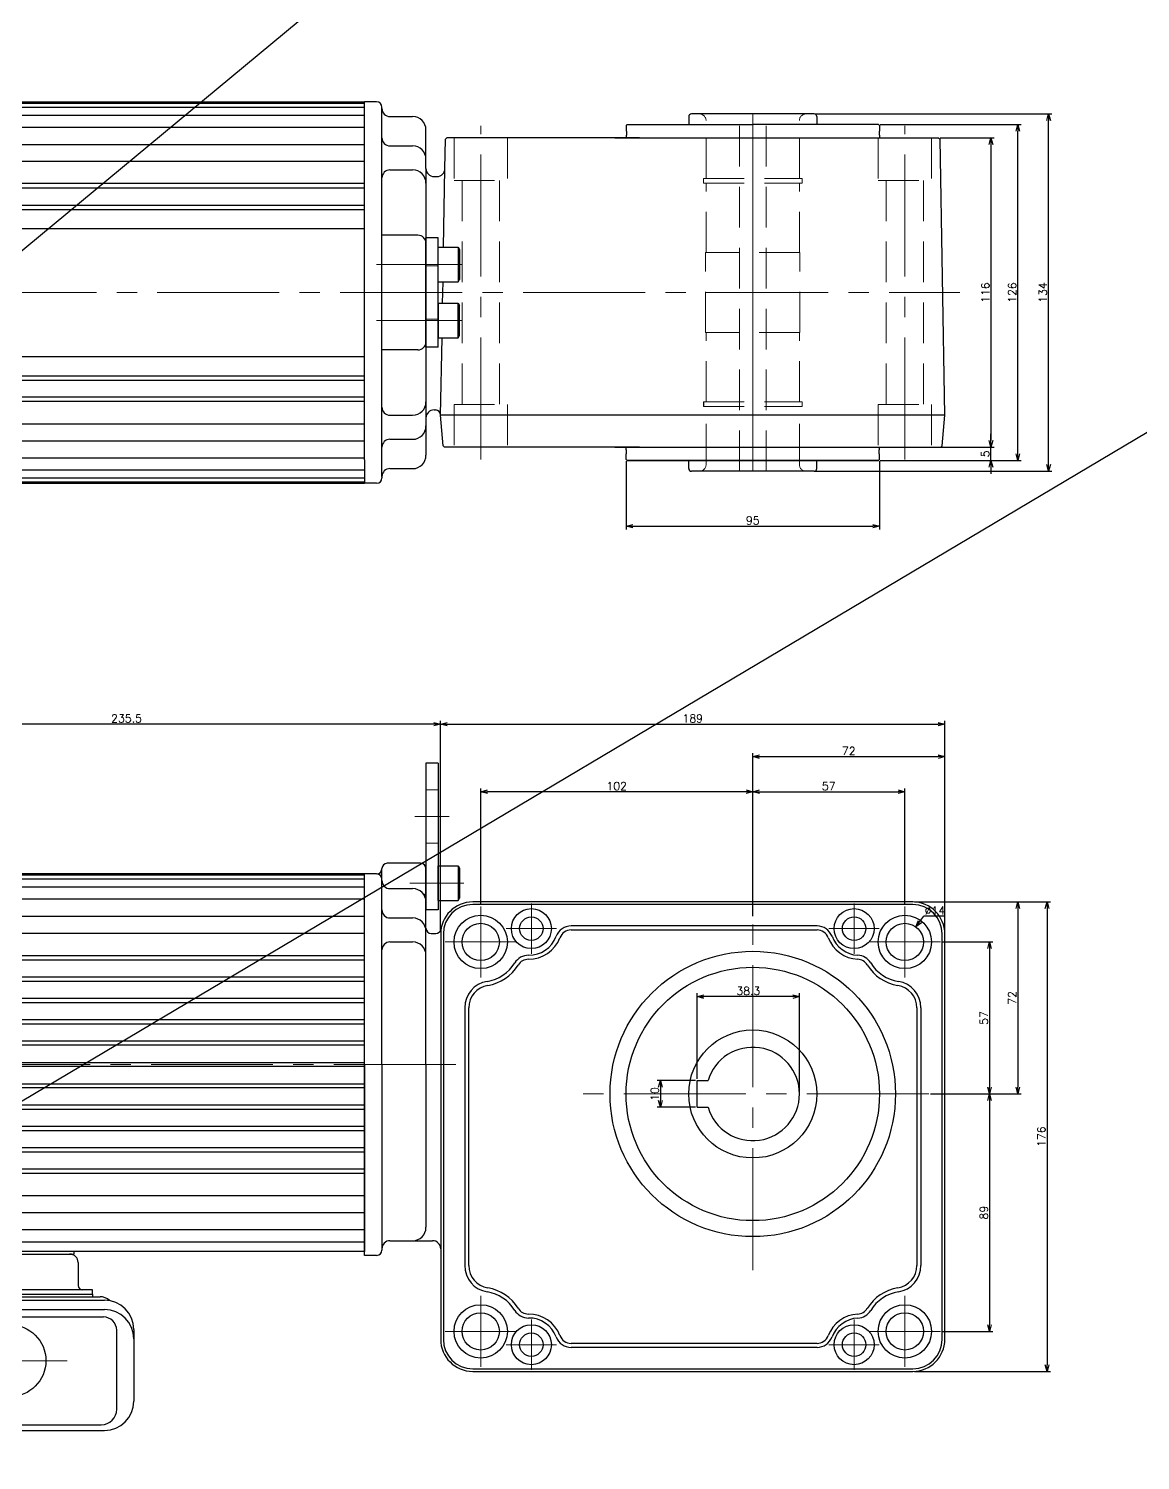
# Model space of a CAD drawing. Header units: millimetres. Extents: x 0 to 38884, y -3675 to 8056.
# Drawn here: x 14041 to 14457, y 5172 to 5709 of the extents above; entities that cross this region are included whole.
import ezdxf

# ---------------------------------------------------------------- set-up
doc = ezdxf.new("R2010")
doc.units = ezdxf.units.MM
doc.header["$LTSCALE"] = 2.4
doc.header["$PDMODE"] = 99
doc.header["$PDSIZE"] = 1
doc.linetypes.add('CENTER2', pattern=[28.575, 19.05, -3.175, 3.175, -3.175])
doc.linetypes.add('HIDDEN', pattern=[9.525, 6.35, -3.175])
for name, color, linetype, lineweight in [('04_HIDDEN', 2, 'HIDDEN', 13), ('05_CENTER', 4, 'CENTER2', 13), ('08_DIM', 3, 'Continuous', 13)]:
    doc.layers.add(name, color=color, linetype=linetype, lineweight=lineweight)
doc.layers.add('10_DRAFT', color=8, linetype='Continuous', lineweight=0, plot=False)
doc.styles.add('KSS_TXT', font='txt.shx', dxfattribs={"bigfont": 'extfont2.shx'})
doc.dimstyles.new('KSS_DIM', dxfattribs={"dimscale": 2, "dimtxt": 3, "dimasz": 2.5, "dimexe": 1.25, "dimexo": 0.625, "dimtad": 1, "dimdsep": 46, "dimtxsty": 'KSS_TXT', "dimblk": 'OPEN30', "dimcen": 0, "dimazin": 2, "dimtfac": 0.75, "dimtmove": 0, "dimatfit": 3, "dimldrblk": 'OPEN30', "dimfxl": 1.25, "dimtolj": 1, "dimarcsym": 0})
doc.dimstyles.new('KSS_DIM$3', dxfattribs={"dimscale": 2, "dimtxt": 3, "dimasz": 2.5, "dimexe": 1.25, "dimexo": 0.625, "dimtad": 1, "dimtih": 1, "dimtoh": 1, "dimdsep": 46, "dimtxsty": 'KSS_TXT', "dimblk": 'OPEN30', "dimcen": 0, "dimazin": 2, "dimtfac": 0.75, "dimtofl": 0, "dimtmove": 0, "dimatfit": 3, "dimldrblk": 'OPEN30', "dimfxl": 1.25, "dimtolj": 1, "dimarcsym": 0})

# ---------------------------------------------------------------- blocks, each defined once
blk = doc.blocks.new('GM-SHYPF-RH 0.75kW、1／5～1／60、200V、60Hzb_1')
at = {"color": 0}
for p, q in [((-288.499533, 129.5), (-145.499533, 129.5)), ((-288.499533, 129), (-145.499533, 129)), ((-145.499533, -4.75), (-145.499533, 129.5)), ((-140.999533, 129.5), (-145.499533, 129.5)), ((-288.499533, 127.5), (-145.499533, 127.5)), ((-288.499533, 124.5), (-145.499533, 124.5)), ((-138.999533, 127), (-138.999533, 127.5)), ((-138.999533, -11), (-138.999533, 127)), ((-135.999533, 124), (-127.499533, 124)), ((-135.999533, 124), (-127.499533, 124)), ((-24, 124), (-24, 120.999397)), ((0, 125), (-23, 125)), ((23, 125), (0, 125)), ((24, 124), (24, 120.999397)), ((-288.499533, 120), (-145.499533, 120)), ((-122.499533, 104.5), (-122.499533, 119)), ((-47.5, 120.6), (-47.1, 121)), ((-47.5, 120.6), (-47.5, 118.5)), ((-47.35, 118.5), (-47.5, 118.5)), ((-47.35, 118.5), (-47.35, 117)), ((-47.1, 121), (0, 121)), ((47.1, 121), (0, 121)), ((47.5, 120.6), (47.1, 121)), ((47.35, 118.5), (47.5, 118.5)), ((47.35, 118.5), (47.35, 117)), ((47.5, 120.6), (47.5, 118.5)), ((-288.499533, 113.585799), (-145.499533, 113.585799)), ((-135.999533, 113), (-127.499533, 113)), ((-115.379293, 104.447643), (-115.186371, 115.500152)), ((-114.677646, 116), (-115.186372, 115.500076)), ((-42.493, 116), (-114.677646, 116)), ((-51.742591, 116), (69.684756, 116)), ((-47.35, 117), (-47.5, 117)), ((-47.5, 117), (-47.5, 116)), ((47.35, 117), (47.5, 117)), ((47.5, 117), (47.5, 116)), ((69.684756, 116), (70.193405, 115.500152)), ((72.000007, 12), (70.193405, 115.500152)), ((-288.499533, 107.221838), (-145.499533, 107.221838)), ((-135.999533, 103.987153), (-127.499533, 103.987153)), ((-122.499533, 104.5), (-122.499533, -3)), ((-115.896084, 75), (-115.379293, 104.447643)), ((-145.499533, 98.849269), (-288.499533, 98.849269)), ((-145.499533, 97.200642), (-288.499533, 97.200642)), ((-119.499533, 101.5), (-118.378836, 101.5)), ((-288.499533, 90.842772), (-145.499533, 90.842772)), ((-288.499533, 89.210044), (-145.499533, 89.210044)), ((-288.499533, 82), (-145.499533, 82)), ((-125.499533, 79.5), (-138.999533, 79.5)), ((-122.499533, 37.5), (-122.499533, 78.5)), ((-117.999533, 78.5), (-122.499533, 78.5)), ((-117.999533, 37.5), (-117.999533, 78.5)), ((-117.999533, 62), (-117.999533, 75)), ((-117.999533, 75), (-110.499534, 75)), ((-110.499534, 75), (-109.999534, 74.133876)), ((-110.499534, 75), (-110.499534, 62)), ((-109.999534, 74.133876), (-109.999534, 62.86593)), ((-117.999533, 62), (-110.499535, 62)), ((-116.264623, 54), (-116.124227, 62)), ((-110.499535, 62.000001), (-109.999534, 62.86593)), ((-117.999533, 54), (-117.999533, 41)), ((-117.999533, 54), (-110.499535, 54)), ((-110.499535, 53.999999), (-109.999534, 53.13407)), ((-110.499534, 41), (-110.499534, 54)), ((-109.999534, 41.866124), (-109.999534, 53.13407)), ((-117.999533, 41), (-110.499534, 41)), ((-117.0017, 12), (-116.492766, 41)), ((-110.499534, 41), (-109.999534, 41.866124)), ((-288.499533, 34), (-145.499533, 34)), ((-125.499533, 36.5), (-138.999533, 36.5)), ((-117.999533, 37.5), (-122.499533, 37.5)), ((-288.499533, 26.789956), (-145.499533, 26.789956)), ((-288.499533, 25.157228), (-145.499533, 25.157228)), ((-145.499533, 18.799358), (-288.499533, 18.799358)), ((-145.499533, 17.150731), (-288.499533, 17.150731)), ((-18.5, 16.999863), (-18.5, 15.249863)), ((-135.999533, 12.012847), (-127.499533, 12.012847)), ((-119.499533, 14), (-118.993277, 14)), ((-116.043129, 0.497148), (-117.0017, 12)), ((72.000007, 12), (-117.0017, 12)), ((70.999679, 0.496546), (71.95825, 11.999397)), ((-288.499533, 8.778161), (-145.499533, 8.778161)), ((-288.499533, 2.4142), (-145.499533, 2.4142)), ((-135.999533, 3), (-127.499533, 3)), ((-116.043129, 0.497148), (-115.503484, 0.000602)), ((-42.493, 0), (-115.502829, 0)), ((-51.742591, 0), (69.684756, 0)), ((-47.5, -1), (-47.5, 0)), ((47.497452, 0), (70.460033, 0)), ((47.497452, 0), (69.916633, 0)), ((47.5, -1), (47.5, 0)), ((70.999679, 0.496546), (70.460033, 0)), ((-288.499533, -4), (-145.499533, -4)), ((-145.499533, -4.75), (-145.499533, -13.5)), ((-47.35, -1), (-47.5, -1)), ((-47.5, -4.6), (-47.5, -2.5)), ((-47.35, -2.5), (-47.5, -2.5)), ((-47.5, -4.6), (-47.1, -5)), ((-47.35, -2.5), (-47.35, -1)), ((0, -5), (-47.1, -5)), ((-47.1, -5), (0, -5)), ((-24, -8.000137), (-24, -5)), ((0, -5), (47.1, -5)), ((47.1, -5), (0, -5)), ((24, -8.000137), (24, -5)), ((47.5, -4.6), (47.1, -5)), ((47.35, -1), (47.5, -1)), ((47.35, -2.5), (47.35, -1)), ((47.35, -2.5), (47.5, -2.5)), ((47.5, -4.6), (47.5, -2.5)), ((-288.499533, -8.5), (-145.499533, -8.5)), ((-135.999533, -8), (-127.499533, -8)), ((0, -9.000137), (-23, -9.000137)), ((23, -9.000137), (0, -9.000137)), ((-288.499533, -11.5), (-145.499533, -11.5)), ((-288.499533, -13), (-145.499533, -13)), ((-288.499533, -13.5), (-145.499533, -13.5)), ((-140.999533, -13.5), (-145.499533, -13.5)), ((-138.999533, -11), (-138.999533, -11.5))]:
    blk.add_line(p, q, dxfattribs=at)
for centre, radius, start, end in [((-140.999533, 127.5), 2, 0, 90), ((-135.999533, 127), 3, 180, 270), ((-135.999533, 127), 3, 180, 270), ((-127.499533, 119), 5, 0, 90), ((-127.499533, 119), 5, 0, 90), ((-23, 124), 1, 90, 180), ((23, 124), 1, 0, 90), ((-135.999533, 116), 3, 180, 270), ((-127.499533, 108), 5, 0, 90), ((-135.999533, 100.987153), 3, 90, 180), ((-127.499533, 98.987153), 5, 0, 90), ((-119.499533, 104.5), 3, 180, 270), ((-118.378836, 104.5), 3, 270, 359), ((-125.499533, 76.5), 3, 0, 90), ((-125.499533, 39.5), 3, 270, 0), ((-127.499533, 17.012847), 5, 270, 0), ((-135.999533, 15.012847), 3, 180, 270), ((-119.499533, 11), 3, 90, 180), ((-118.993277, 12), 2, 0, 90), ((-127.499533, 8), 5, 270, 0), ((-135.999533, 0), 3, 90, 180), ((-127.499533, -3), 5, 270, 0), ((-135.999533, -11), 3, 90, 180), ((-23, -8.000137), 1, 180, 270), ((23, -8.000137), 1, 270, 0), ((-140.999533, -11.5), 2, 270, 0)]:
    blk.add_arc(centre, radius, start, end, dxfattribs=at)
at = {"layer": '04_HIDDEN', "color": 0}
for p, q in [((-5, -9.000137), (-5, 125)), ((5, -9.000068), (5, 125.000068)), ((-17.5, 100.75), (-17.5, 122.5)), ((17.5, 121), (-17.5, 121)), ((17.5, 100.75), (17.5, 122.5)), ((-112.000018, 115.999398), (-112.000018, 99.999398)), ((-92.000018, 115.999398), (-92.000018, 99.999398)), ((46.999982, 115.999398), (46.999982, 99.999398)), ((66.999982, 115.999398), (66.999982, 99.999398)), ((-112.000018, 99.999398), (-92.000018, 99.999398)), ((-109.000018, 99.999398), (-109.000018, 15.999398)), ((-95.000018, 99.999398), (-95.000018, 15.999398)), ((-18.5, 100.75), (18.5, 100.75)), ((-18.5, 99), (-18.5, 100.75)), ((-18.5, 99), (18.5, 99)), ((-17.5, 73), (-17.5, 99)), ((17.5, 73), (17.5, 99)), ((18.5, 99), (18.5, 100.75)), ((46.999982, 99.999398), (66.999982, 99.999398)), ((49.999982, 99.999398), (49.999982, 15.999398)), ((63.999982, 99.999398), (63.999982, 15.999398)), ((17.7, 73), (-17.7, 73)), ((-17.7, 42.999863), (-17.7, 73)), ((17.7, 42.999863), (17.7, 73)), ((-117.99956, 68), (-122.49956, 68)), ((-117.99956, 48), (-122.49956, 48)), ((17.7, 42.999863), (-17.7, 42.999863)), ((-17.5, 16.999863), (-17.5, 42.999863)), ((17.5, 16.999863), (17.5, 42.999863)), ((-18.5, 16.999863), (18.5, 16.999863)), ((18.5, 16.999863), (18.5, 15.249863)), ((-112.000018, 15.999398), (-112.000018, -0.000602)), ((-112.000018, 15.999398), (-92.000018, 15.999398)), ((-92.000018, 15.999398), (-92.000018, -0.000602)), ((-18.5, 15.249863), (18.5, 15.249863)), ((-17.5, -6.500137), (-17.5, 15.249863)), ((17.5, -6.500137), (17.5, 15.249863)), ((46.999982, 15.999398), (46.999982, -0.000602)), ((46.999982, 15.999398), (66.999982, 15.999398)), ((66.999982, 15.999398), (66.999982, -0.000602))]:
    blk.add_line(p, q, dxfattribs=at)
for centre, start, end in [((-20, 122.5), 0, 90), ((20, 122.5), 90, 180), ((-20, -6.500137), 270, 0), ((20, -6.500137), 180, 270)]:
    blk.add_arc(centre, 2.5, start, end, dxfattribs=at)
at = {"layer": '05_CENTER', "color": 0}
for p, q in [((-102, -4.543409), (-102, 120.542205)), ((57, -4.543409), (57, 120.542205)), ((-109.085492, 68.5), (-141.095102, 68.5)), ((-360.376687, 58), (77.680915, 58)), ((-109.072482, 47.5), (-141.095102, 47.5))]:
    blk.add_line(p, q, dxfattribs=at)
at = {"layer": '10_DRAFT'}
blk.add_line((0, -9.000137), (0, 125), dxfattribs=at)
blk = doc.blocks.new('GM-SHYPF-RH 0.75kW、1／5～1／60、200V、60Hza_1')
at = {"color": 0}
for p, q in [((-122.5, 124), (-122.5, 69)), ((-118, 124), (-122.5, 124)), ((-118, 124), (-118, 69)), ((-124.5, 86.5), (-137, 86.5)), ((-145.5, 82.5), (-288.5, 82.5)), ((-145.5, 82), (-288.5, 82)), ((-145.5, -60.5), (-145.5, 82.5)), ((-141, 82.5), (-145.5, 82.5)), ((-145.5, 11), (-145.5, 82.5)), ((-139, 11), (-139, 84.5)), ((-122.5, 11), (-122.5, 84.5)), ((-118, 85.5), (-110.5, 85.5)), ((-118, 72.5), (-118, 85.5)), ((-110.5, 85.5), (-110.5, 72.5)), ((-110.5, 85.5), (-110, 84.63)), ((-110, 84.63), (-110, 73.37)), ((-145.5, 80.5), (-288.5, 80.5)), ((-145.5, 77.5), (-288.5, 77.5)), ((-136, 77), (-127.5, 77)), ((-145.5, 73), (-288.5, 73)), ((-122.5, 74.5), (-123.5, 75.08)), ((-118, 72.5), (-110.5, 72.5)), ((-110.5, 72.5), (-110, 73.37)), ((60, 72), (-105, 72)), ((60, 71), (-105, 71)), ((-145.5, 66.59), (-288.5, 66.59)), ((-136, 66), (-127.5, 66)), ((-118, 69), (-122.5, 69)), ((-145.5, 60.22), (-288.5, 60.22)), ((-120.5, 60.19), (-118.83, 60.19)), ((-117, 60), (-117, -92)), ((-116, 60), (-116, -92)), ((24.09, 63), (-68.09, 63)), ((-68.09, 61.5), (24.09, 61.5)), ((-32.53, 63), (-47.5, 63)), ((71, -92), (71, 60)), ((72, -92), (72, 60)), ((-136, 56.99), (-127.5, 56.99)), ((-145.5, 51.85), (-288.5, 51.85)), ((-145.5, 50.2), (-288.5, 50.2)), ((-145.5, 43.84), (-288.5, 43.84)), ((-145.5, 42.21), (-288.5, 42.21)), ((-145.5, 35.81), (-288.5, 35.81)), ((-145.5, 34.22), (-288.5, 34.22)), ((-108, 32.32), (-108, -64.32)), ((-106.5, -64.32), (-106.5, 32.32)), ((61.5, 32.32), (61.5, -64.32)), ((63, 32.32), (63, -64.32)), ((-145.5, 27.78), (-288.5, 27.78)), ((-145.5, 26.24), (-288.5, 26.24)), ((-145.5, 19.75), (-288.5, 19.75)), ((-145.5, 18.26), (-288.5, 18.26)), ((-145.5, 11.73), (-288.5, 11.73)), ((-145.5, 11), (-145.5, -59)), ((-139, 11), (-139, -58.5)), ((-122.5, 11), (-122.5, -50)), ((-145.5, 10.27), (-288.5, 10.27)), ((-145.5, 3.74), (-288.5, 3.74)), ((-145.5, 2.25), (-288.5, 2.25)), ((-20.8, 5), (-16.77, 5)), ((-20.8, -5), (-20.8, 5)), ((-145.5, -4.24), (-288.5, -4.24)), ((-20.8, -5), (-16.77, -5)), ((-145.5, -5.78), (-288.5, -5.78)), ((-145.5, -12.22), (-288.5, -12.22)), ((-145.5, -13.81), (-288.5, -13.81)), ((-145.5, -20.21), (-288.5, -20.21)), ((-145.5, -21.84), (-288.5, -21.84)), ((-145.5, -28.2), (-288.5, -28.2)), ((-145.5, -29.85), (-288.5, -29.85)), ((-145.5, -38.22), (-288.5, -38.22)), ((-145.5, -44.59), (-288.5, -44.59)), ((-145.5, -51), (-288.5, -51)), ((-145.5, -55.5), (-288.5, -55.5)), ((-145.5, -59), (-288.5, -59)), ((-254.5, -59), (-254.5, -60)), ((-136, -55), (-120, -55)), ((-288.5, -60), (-254.5, -60)), ((-252.9, -63.2), (-252.9, -71.8)), ((-141, -60.5), (-145.5, -60.5)), ((-309.5, -75), (-247.5, -75)), ((-247.5, -73.4), (-278.5, -73.4)), ((-278.5, -75), (-247.5, -75)), ((-247.5, -75), (-247.5, -73.4)), ((-247.5, -75), (-247.5, -76)), ((-313.95, -77.31), (-243.05, -77.31)), ((-312.3, -76), (-244.7, -76)), ((-313.95, -80.78), (-243.05, -80.78)), ((-313.55, -83.62), (-243.45, -83.62)), ((-238.45, -118.2), (-238.45, -88.62)), ((-232.05, -88.31), (-232.05, -115.17)), ((24.09, -93.5), (-68.09, -93.5)), ((24.09, -95), (-68.09, -95)), ((-32.53, -95), (-47.5, -95)), ((-105, -103), (60, -103)), ((-105, -104), (60, -104)), ((-312.75, -124), (-244.25, -124)), ((-275.44, -126.17), (-243.05, -126.17))]:
    blk.add_line(p, q, dxfattribs=at)
for centre, radius in [((-102, 57), 10), ((-83, 62), 7.5), ((-83, 62), 4.4), ((38, 62), 7.5), ((38, 62), 4.4), ((57, 57), 10), ((-102, 57), 7), ((57, 57), 7), ((0, 0), 53.5), ((0, 0), 47.5), ((0, 0), 24), ((-102, -89), 10), ((57, -89), 10), ((-102, -89), 7), ((57, -89), 7), ((-278.5, -100), 13.5), ((-83, -94), 7.5), ((-83, -94), 4.4), ((38, -94), 7.5), ((38, -94), 4.4)]:
    blk.add_circle(centre, radius, dxfattribs=at)
for centre, radius, start, end in [((-137, 84.5), 2, 90, 180), ((-124.5, 84.5), 2, 0, 90), ((-141, 84.5), 2, 270, 0), ((-141, 80.5), 2, 0, 90), ((-136, 80), 3, 180, 270), ((-127.5, 72), 5, 0, 90), ((-105, 60), 12, 90, 180), ((-105, 60), 11, 90, 180), ((60, 60), 12, 0, 90), ((60, 60), 11, 0, 90), ((-136, 69), 3, 180, 270), ((-127.5, 61), 5, 0, 90), ((-120.5, 62.19), 2, 180, 270), ((-118.83, 62.19), 2, 270, 350.9859), ((-84, 63), 11, 269.6249, 339.3338), ((-68.09, 57), 6, 90, 159.3338), ((-68.09, 57), 4.5, 90, 159.3338), ((24.09, 57), 6, 20.6662, 90), ((24.09, 57), 4.5, 20.6662, 90), ((40, 63), 11, 200.6662, 266.9553), ((-136, 53.99), 3, 90, 180), ((-127.5, 51.99), 5, 0, 90), ((-84, 63), 12.5, 269.6249, 339.3338), ((40, 63), 12.5, 200.6662, 266.9553), ((-102, 57), 15, 279.2069, 328.412), ((-102, 57), 16.5, 279.2069, 328.412), ((-84.11, 46), 6, 89.6249, 148.412), ((-84.11, 46), 4.5, 89.6249, 148.412), ((39.1, 46.02), 4.5, 31.5123, 86.9553), ((39.1, 46.02), 6, 31.5123, 86.9553), ((57, 57), 16.5, 211.5123, 260.7931), ((57, 57), 15, 211.5123, 260.7931), ((-98, 32.32), 10, 99.2069, 180), ((-98, 32.32), 8.5, 99.2069, 180), ((53, 32.32), 8.5, 0, 80.7931), ((53, 32.32), 10, 0, 80.7931), ((0, 0), 17.5, 196.6015, 163.3985), ((-127.5, -50), 5, 270, 0), ((-141, -58.5), 2, 270, 0), ((-136, -58), 3, 90, 180), ((-120, -58), 3, 0, 90), ((-256.1, -63.2), 3.2, 0, 90), ((-98, -64.32), 10, 180, 260.7931), ((-98, -64.32), 8.5, 180, 260.7931), ((53, -64.32), 8.5, 279.2069, 0), ((53, -64.32), 10, 279.2069, 0), ((-251.3, -71.8), 1.6, 180, 270), ((-102, -89), 15, 31.586, 80.7931), ((-102, -89), 16.5, 31.586, 80.7931), ((57, -89), 16.5, 99.2069, 148.4898), ((57, -89), 15, 99.2069, 148.4898), ((-244.7, -81), 5, 44.926, 90), ((-243.05, -88.31), 11, 0, 90), ((-84.11, -78), 4.5, 211.586, 270.3738), ((39.1, -78.02), 4.5, 273.046, 328.4898), ((-243.45, -88.62), 5, 0, 90), ((-243.05, -91.78), 11, 0, 90), ((-84.11, -78), 6, 211.586, 270.3738), ((-84, -95), 12.5, 20.6684, 90.3738), ((-84, -95), 11, 20.6684, 90.3738), ((40, -95), 12.5, 93.046, 159.3316), ((40, -95), 11, 93.046, 159.3316), ((39.1, -78.02), 6, 273.046, 328.4898), ((-68.09, -89), 6, 200.6684, 270), ((-68.09, -89), 4.5, 200.6684, 270), ((24.09, -89), 4.5, 270, 339.3316), ((24.09, -89), 6, 270, 339.3316), ((-105, -92), 12, 180, 270), ((-105, -92), 11, 180, 270), ((60, -92), 12, 270, 0), ((60, -92), 11, 270, 0), ((-243.05, -115.17), 11, 270, 0), ((-244.25, -118.2), 5.8, 270, 0)]:
    blk.add_arc(centre, radius, start, end, dxfattribs=at)
at = {"layer": '04_HIDDEN', "color": 0}
for p, q in [((-118, 114), (-122.5, 114)), ((-118, 94), (-122.5, 94))]:
    blk.add_line(p, q, dxfattribs=at)
at = {"layer": '05_CENTER', "color": 0}
for p, q in [((-113.85, 104), (-126.65, 104)), ((-108.29, 79), (-128.59, 79)), ((-102, 70.35), (-102, 43.65)), ((-83, 71.43), (-83, 52.57)), ((38, 71.43), (38, 52.57)), ((57, 70.35), (57, 43.65)), ((0, -66), (0, 66)), ((-73.57, 62), (-92.43, 62)), ((47.43, 62), (28.57, 62)), ((-88.65, 57), (-115.35, 57)), ((70.35, 57), (43.65, 57)), ((-111.29, 11), (-358.36, 11)), ((66, 0), (-66, 0)), ((-102, -75.65), (-102, -102.35)), ((57, -75.65), (57, -102.35)), ((-83, -84.57), (-83, -103.43)), ((38, -84.57), (38, -103.43)), ((-88.65, -89), (-115.35, -89)), ((70.35, -89), (43.65, -89)), ((-73.57, -94), (-92.43, -94)), ((47.43, -94), (28.57, -94)), ((-301.32, -100), (-257.04, -100))]:
    blk.add_line(p, q, dxfattribs=at)
blk = doc.blocks.new('_Open30')
at = {"color": 0, "linetype": 'ByBlock', "lineweight": -2}
for p, q in [((-1, 0.27), (0, 0)), ((0, 0), (-1, -0.27)), ((0, 0), (-1, 0))]:
    blk.add_line(p, q, dxfattribs=at)
blk = doc.blocks.new('*D537')
at = {"layer": '08_DIM', "color": 0, "lineweight": -2, "transparency": 16777216}
for p in [(14374.8, 5374.5), (14383.92, 5376.5)]:
    blk.add_line(p, (14376.29, 5376.5), dxfattribs=at)
at = {"layer": 'Defpoints', "color": 0, "transparency": 16777216}
for p in [(14373.31, 5372.49), (14364.94, 5361.26)]:
    blk.add_point(p, dxfattribs=at)
at = {"layer": '08_DIM', "color": 0, "lineweight": -2, "transparency": 16777216, "xscale": 2.5, "yscale": 2.5, "zscale": 2.5, "rotation": 233.3172051914962}
blk.add_blockref('_Open30', (14373.31, 5372.49), dxfattribs=at)
at = {"layer": '08_DIM', "color": 0, "transparency": 16777216, "insert": (14380.42, 5378.63), "char_height": 3, "attachment_point": 5, "style": 'KSS_TXT'}
blk.add_mtext('\\A1;%%C14', dxfattribs=at)
blk = doc.blocks.new('*D538')
at = {"layer": '08_DIM', "color": 0, "lineweight": -2, "transparency": 16777216}
for p, q in [((14401.43, 5554.87), (14401.43, 5557.37)), ((14382.43, 5552.37), (14402.68, 5552.37)), ((14401.43, 5547.37), (14401.43, 5552.37)), ((14359.85, 5547.37), (14402.68, 5547.37)), ((14401.43, 5544.87), (14401.43, 5542.37))]:
    blk.add_line(p, q, dxfattribs=at)
at = {"layer": 'Defpoints', "color": 0, "transparency": 16777216}
for p in [(14381.81, 5552.37), (14401.43, 5552.37), (14359.22, 5547.37)]:
    blk.add_point(p, dxfattribs=at)
at = {"layer": '08_DIM', "color": 0, "lineweight": -2, "transparency": 16777216, "xscale": 2.5, "yscale": 2.5, "zscale": 2.5}
for p, rotation in [((14401.43, 5552.37), 270), ((14401.43, 5547.37), 90)]:
    blk.add_blockref('_Open30', p, dxfattribs=dict(at, rotation=rotation))
at = {"layer": '08_DIM', "color": 0, "transparency": 16777216, "insert": (14399.3, 5549.87), "char_height": 3, "attachment_point": 5, "rotation": 90, "style": 'KSS_TXT'}
blk.add_mtext('\\A1;5', dxfattribs=at)
blk = doc.blocks.new('*D539')
at = {"layer": '08_DIM', "color": 0, "lineweight": -2, "transparency": 16777216}
for p, q in [((14264.62, 5547.14), (14264.62, 5521.54)), ((14359.62, 5547.14), (14359.62, 5521.54)), ((14267.12, 5522.79), (14357.12, 5522.79))]:
    blk.add_line(p, q, dxfattribs=at)
at = {"layer": 'Defpoints', "color": 0, "transparency": 16777216}
for p in [(14264.62, 5547.77), (14359.62, 5547.77), (14359.62, 5522.79)]:
    blk.add_point(p, dxfattribs=at)
at = {"layer": '08_DIM', "color": 0, "lineweight": -2, "transparency": 16777216, "xscale": 2.5, "yscale": 2.5, "zscale": 2.5, "rotation": 180}
blk.add_blockref('_Open30', (14264.62, 5522.79), dxfattribs=at)
at = {"layer": '08_DIM', "color": 0, "lineweight": -2, "transparency": 16777216, "xscale": 2.5, "yscale": 2.5, "zscale": 2.5}
blk.add_blockref('_Open30', (14359.62, 5522.79), dxfattribs=at)
at = {"layer": '08_DIM', "color": 0, "transparency": 16777216, "insert": (14312.12, 5524.92), "char_height": 3, "attachment_point": 5, "style": 'KSS_TXT'}
blk.add_mtext('\\A1;95', dxfattribs=at)
blk = doc.blocks.new('*D540')
at = {"layer": '08_DIM', "color": 0, "lineweight": -2, "transparency": 16777216}
for p, q in [((14335.75, 5677.37), (14424.28, 5677.37)), ((14423.03, 5545.87), (14423.03, 5674.87)), ((14335.75, 5543.37), (14424.28, 5543.37))]:
    blk.add_line(p, q, dxfattribs=at)
at = {"layer": 'Defpoints', "color": 0, "transparency": 16777216}
for p in [(14335.12, 5677.37), (14423.03, 5677.37), (14335.12, 5543.37)]:
    blk.add_point(p, dxfattribs=at)
at = {"layer": '08_DIM', "color": 0, "lineweight": -2, "transparency": 16777216, "xscale": 2.5, "yscale": 2.5, "zscale": 2.5}
for p, rotation in [((14423.03, 5677.37), 90), ((14423.03, 5543.37), 270)]:
    blk.add_blockref('_Open30', p, dxfattribs=dict(at, rotation=rotation))
at = {"layer": '08_DIM', "color": 0, "transparency": 16777216, "insert": (14420.91, 5610.37), "char_height": 3, "attachment_point": 5, "rotation": 90, "style": 'KSS_TXT'}
blk.add_mtext('\\A1;134', dxfattribs=at)
blk = doc.blocks.new('*D541')
at = {"layer": '08_DIM', "color": 0, "lineweight": -2, "transparency": 16777216}
for p, q in [((14359.85, 5673.37), (14412.75, 5673.37)), ((14411.5, 5549.87), (14411.5, 5670.87)), ((14359.85, 5547.37), (14412.75, 5547.37))]:
    blk.add_line(p, q, dxfattribs=at)
at = {"layer": 'Defpoints', "color": 0, "transparency": 16777216}
for p in [(14359.22, 5673.37), (14411.5, 5673.37), (14359.22, 5547.37)]:
    blk.add_point(p, dxfattribs=at)
at = {"layer": '08_DIM', "color": 0, "lineweight": -2, "transparency": 16777216, "xscale": 2.5, "yscale": 2.5, "zscale": 2.5}
for p, rotation in [((14411.5, 5673.37), 90), ((14411.5, 5547.37), 270)]:
    blk.add_blockref('_Open30', p, dxfattribs=dict(at, rotation=rotation))
at = {"layer": '08_DIM', "color": 0, "transparency": 16777216, "insert": (14409.38, 5610.37), "char_height": 3, "attachment_point": 5, "rotation": 90, "style": 'KSS_TXT'}
blk.add_mtext('\\A1;126', dxfattribs=at)
blk = doc.blocks.new('*D542')
at = {"layer": '08_DIM', "color": 0, "lineweight": -2, "transparency": 16777216}
for p, q in [((14382.43, 5668.37), (14402.68, 5668.37)), ((14401.43, 5665.87), (14401.43, 5554.87)), ((14382.43, 5552.37), (14402.68, 5552.37))]:
    blk.add_line(p, q, dxfattribs=at)
at = {"layer": 'Defpoints', "color": 0, "transparency": 16777216}
for p in [(14381.81, 5668.37), (14381.81, 5552.37), (14401.43, 5552.37)]:
    blk.add_point(p, dxfattribs=at)
at = {"layer": '08_DIM', "color": 0, "lineweight": -2, "transparency": 16777216, "xscale": 2.5, "yscale": 2.5, "zscale": 2.5}
for p, rotation in [((14401.43, 5668.37), 90), ((14401.43, 5552.37), 270)]:
    blk.add_blockref('_Open30', p, dxfattribs=dict(at, rotation=rotation))
at = {"layer": '08_DIM', "color": 0, "transparency": 16777216, "insert": (14399.31, 5610.37), "char_height": 3, "attachment_point": 5, "rotation": 90, "style": 'KSS_TXT'}
blk.add_mtext('\\A1;116', dxfattribs=at)
blk = doc.blocks.new('*D543')
at = {"layer": '08_DIM', "color": 0, "lineweight": -2, "transparency": 16777216}
for p, q in [((14291.32, 5315.5), (14291.32, 5347.63)), ((14329.62, 5310.5), (14329.62, 5347.63)), ((14327.12, 5346.38), (14293.82, 5346.38))]:
    blk.add_line(p, q, dxfattribs=at)
at = {"layer": 'Defpoints', "color": 0, "transparency": 16777216}
for p in [(14291.32, 5346.38), (14291.32, 5314.88), (14329.62, 5309.88)]:
    blk.add_point(p, dxfattribs=at)
at = {"layer": '08_DIM', "color": 0, "lineweight": -2, "transparency": 16777216, "xscale": 2.5, "yscale": 2.5, "zscale": 2.5, "rotation": 180}
blk.add_blockref('_Open30', (14291.32, 5346.38), dxfattribs=at)
at = {"layer": '08_DIM', "color": 0, "lineweight": -2, "transparency": 16777216, "xscale": 2.5, "yscale": 2.5, "zscale": 2.5}
blk.add_blockref('_Open30', (14329.62, 5346.38), dxfattribs=at)
at = {"layer": '08_DIM', "color": 0, "transparency": 16777216, "insert": (14310.47, 5348.51), "char_height": 3, "attachment_point": 5, "style": 'KSS_TXT'}
blk.add_mtext('\\A1;38.3', dxfattribs=at)
blk = doc.blocks.new('*D544')
at = {"layer": '08_DIM', "color": 0, "lineweight": -2, "transparency": 16777216}
for p, q in [((14290.7, 5314.88), (14276.25, 5314.88)), ((14277.5, 5312.38), (14277.5, 5307.38)), ((14290.7, 5304.88), (14276.25, 5304.88))]:
    blk.add_line(p, q, dxfattribs=at)
at = {"layer": 'Defpoints', "color": 0, "transparency": 16777216}
for p in [(14291.32, 5314.88), (14277.5, 5304.88), (14291.32, 5304.88)]:
    blk.add_point(p, dxfattribs=at)
at = {"layer": '08_DIM', "color": 0, "lineweight": -2, "transparency": 16777216, "xscale": 2.5, "yscale": 2.5, "zscale": 2.5}
for p, rotation in [((14277.5, 5314.88), 90), ((14277.5, 5304.88), 270)]:
    blk.add_blockref('_Open30', p, dxfattribs=dict(at, rotation=rotation))
at = {"layer": '08_DIM', "color": 0, "transparency": 16777216, "insert": (14275.37, 5309.88), "char_height": 3, "attachment_point": 5, "rotation": 90, "style": 'KSS_TXT'}
blk.add_mtext('\\A1;10', dxfattribs=at)
blk = doc.blocks.new('*D552')
at = {"layer": '08_DIM', "color": 0, "lineweight": -2, "transparency": 16777216}
for p, q in [((13959.62, 5380.25), (13959.62, 5449.8)), ((14195.12, 5370.5), (14195.12, 5449.8)), ((14192.62, 5448.55), (13962.12, 5448.55))]:
    blk.add_line(p, q, dxfattribs=at)
at = {"layer": 'Defpoints', "color": 0, "transparency": 16777216}
for p in [(13959.62, 5448.55), (13959.62, 5379.63), (14195.12, 5369.88)]:
    blk.add_point(p, dxfattribs=at)
at = {"layer": '08_DIM', "color": 0, "lineweight": -2, "transparency": 16777216, "xscale": 2.5, "yscale": 2.5, "zscale": 2.5, "rotation": 180}
blk.add_blockref('_Open30', (13959.62, 5448.55), dxfattribs=at)
at = {"layer": '08_DIM', "color": 0, "lineweight": -2, "transparency": 16777216, "xscale": 2.5, "yscale": 2.5, "zscale": 2.5}
blk.add_blockref('_Open30', (14195.12, 5448.55), dxfattribs=at)
at = {"layer": '08_DIM', "color": 0, "transparency": 16777216, "insert": (14077.37, 5450.68), "char_height": 3, "attachment_point": 5, "style": 'KSS_TXT'}
blk.add_mtext('\\A1;235.5', dxfattribs=at)
blk = doc.blocks.new('*D553')
at = {"layer": '08_DIM', "color": 0, "lineweight": -2, "transparency": 16777216}
for p, q in [((14195.12, 5370.5), (14195.12, 5449.8)), ((14384.12, 5370.5), (14384.12, 5449.8)), ((14197.62, 5448.55), (14381.62, 5448.55))]:
    blk.add_line(p, q, dxfattribs=at)
at = {"layer": 'Defpoints', "color": 0, "transparency": 16777216}
for p in [(14384.12, 5448.55), (14195.12, 5369.88), (14384.12, 5369.88)]:
    blk.add_point(p, dxfattribs=at)
at = {"layer": '08_DIM', "color": 0, "lineweight": -2, "transparency": 16777216, "xscale": 2.5, "yscale": 2.5, "zscale": 2.5, "rotation": 180}
blk.add_blockref('_Open30', (14195.12, 5448.55), dxfattribs=at)
at = {"layer": '08_DIM', "color": 0, "lineweight": -2, "transparency": 16777216, "xscale": 2.5, "yscale": 2.5, "zscale": 2.5}
blk.add_blockref('_Open30', (14384.12, 5448.55), dxfattribs=at)
at = {"layer": '08_DIM', "color": 0, "transparency": 16777216, "insert": (14289.62, 5450.68), "char_height": 3, "attachment_point": 5, "style": 'KSS_TXT'}
blk.add_mtext('\\A1;189', dxfattribs=at)
blk = doc.blocks.new('*D554')
at = {"layer": '08_DIM', "color": 0, "lineweight": -2, "transparency": 16777216}
for p, q in [((14372.75, 5381.88), (14423.68, 5381.88)), ((14422.43, 5379.38), (14422.43, 5208.38)), ((14372.75, 5205.88), (14423.68, 5205.88))]:
    blk.add_line(p, q, dxfattribs=at)
at = {"layer": 'Defpoints', "color": 0, "transparency": 16777216}
for p in [(14372.12, 5381.88), (14372.12, 5205.88), (14422.43, 5205.88)]:
    blk.add_point(p, dxfattribs=at)
at = {"layer": '08_DIM', "color": 0, "lineweight": -2, "transparency": 16777216, "xscale": 2.5, "yscale": 2.5, "zscale": 2.5}
for p, rotation in [((14422.43, 5381.88), 90), ((14422.43, 5205.88), 270)]:
    blk.add_blockref('_Open30', p, dxfattribs=dict(at, rotation=rotation))
at = {"layer": '08_DIM', "color": 0, "transparency": 16777216, "insert": (14420.31, 5293.88), "char_height": 3, "attachment_point": 5, "rotation": 90, "style": 'KSS_TXT'}
blk.add_mtext('\\A1;176', dxfattribs=at)
blk = doc.blocks.new('*D555')
at = {"layer": '08_DIM', "color": 0, "lineweight": -2, "transparency": 16777216}
for p, q in [((14378.75, 5309.88), (14402.13, 5309.88)), ((14400.88, 5307.38), (14400.88, 5223.38)), ((14383.1, 5220.88), (14402.13, 5220.88))]:
    blk.add_line(p, q, dxfattribs=at)
at = {"layer": 'Defpoints', "color": 0, "transparency": 16777216}
for p in [(14378.12, 5309.88), (14382.48, 5220.88), (14400.88, 5220.88)]:
    blk.add_point(p, dxfattribs=at)
at = {"layer": '08_DIM', "color": 0, "lineweight": -2, "transparency": 16777216, "xscale": 2.5, "yscale": 2.5, "zscale": 2.5}
for p, rotation in [((14400.88, 5309.88), 90), ((14400.88, 5220.88), 270)]:
    blk.add_blockref('_Open30', p, dxfattribs=dict(at, rotation=rotation))
at = {"layer": '08_DIM', "color": 0, "transparency": 16777216, "insert": (14398.76, 5265.38), "char_height": 3, "attachment_point": 5, "rotation": 90, "style": 'KSS_TXT'}
blk.add_mtext('\\A1;89', dxfattribs=at)
blk = doc.blocks.new('*D556')
at = {"layer": '08_DIM', "color": 0, "lineweight": -2, "transparency": 16777216}
for p, q in [((14383.1, 5366.88), (14402.13, 5366.88)), ((14400.88, 5364.38), (14400.88, 5312.38)), ((14378.75, 5309.88), (14402.13, 5309.88))]:
    blk.add_line(p, q, dxfattribs=at)
at = {"layer": 'Defpoints', "color": 0, "transparency": 16777216}
for p in [(14382.48, 5366.88), (14378.12, 5309.88), (14400.88, 5309.88)]:
    blk.add_point(p, dxfattribs=at)
at = {"layer": '08_DIM', "color": 0, "lineweight": -2, "transparency": 16777216, "xscale": 2.5, "yscale": 2.5, "zscale": 2.5}
for p, rotation in [((14400.88, 5366.88), 90), ((14400.88, 5309.88), 270)]:
    blk.add_blockref('_Open30', p, dxfattribs=dict(at, rotation=rotation))
at = {"layer": '08_DIM', "color": 0, "transparency": 16777216, "insert": (14398.76, 5338.38), "char_height": 3, "attachment_point": 5, "rotation": 90, "style": 'KSS_TXT'}
blk.add_mtext('\\A1;57', dxfattribs=at)
blk = doc.blocks.new('*D557')
at = {"layer": '08_DIM', "color": 0, "lineweight": -2, "transparency": 16777216}
for p, q in [((14372.75, 5381.88), (14412.75, 5381.88)), ((14411.5, 5379.38), (14411.5, 5312.38)), ((14378.75, 5309.88), (14412.75, 5309.88))]:
    blk.add_line(p, q, dxfattribs=at)
at = {"layer": 'Defpoints', "color": 0, "transparency": 16777216}
for p in [(14372.12, 5381.88), (14378.12, 5309.88), (14411.5, 5309.88)]:
    blk.add_point(p, dxfattribs=at)
at = {"layer": '08_DIM', "color": 0, "lineweight": -2, "transparency": 16777216, "xscale": 2.5, "yscale": 2.5, "zscale": 2.5}
for p, rotation in [((14411.5, 5381.88), 90), ((14411.5, 5309.88), 270)]:
    blk.add_blockref('_Open30', p, dxfattribs=dict(at, rotation=rotation))
at = {"layer": '08_DIM', "color": 0, "transparency": 16777216, "insert": (14409.38, 5345.88), "char_height": 3, "attachment_point": 5, "rotation": 90, "style": 'KSS_TXT'}
blk.add_mtext('\\A1;72', dxfattribs=at)
blk = doc.blocks.new('*D558')
at = {"layer": '08_DIM', "color": 0, "lineweight": -2, "transparency": 16777216}
for p, q in [((14312.12, 5376.5), (14312.12, 5437.62)), ((14314.62, 5436.37), (14381.62, 5436.37)), ((14384.12, 5370.5), (14384.12, 5437.62))]:
    blk.add_line(p, q, dxfattribs=at)
at = {"layer": 'Defpoints', "color": 0, "transparency": 16777216}
for p in [(14384.12, 5436.37), (14312.12, 5375.87), (14384.12, 5369.88)]:
    blk.add_point(p, dxfattribs=at)
at = {"layer": '08_DIM', "color": 0, "lineweight": -2, "transparency": 16777216, "xscale": 2.5, "yscale": 2.5, "zscale": 2.5, "rotation": 180}
blk.add_blockref('_Open30', (14312.12, 5436.37), dxfattribs=at)
at = {"layer": '08_DIM', "color": 0, "lineweight": -2, "transparency": 16777216, "xscale": 2.5, "yscale": 2.5, "zscale": 2.5}
blk.add_blockref('_Open30', (14384.12, 5436.37), dxfattribs=at)
at = {"layer": '08_DIM', "color": 0, "transparency": 16777216, "insert": (14348.12, 5438.5), "char_height": 3, "attachment_point": 5, "style": 'KSS_TXT'}
blk.add_mtext('\\A1;72', dxfattribs=at)
blk = doc.blocks.new('*D559')
at = {"layer": '08_DIM', "color": 0, "lineweight": -2, "transparency": 16777216}
for p, q in [((14210.12, 5380.85), (14210.12, 5424.44)), ((14309.62, 5423.19), (14212.62, 5423.19)), ((14312.12, 5376.5), (14312.12, 5424.44))]:
    blk.add_line(p, q, dxfattribs=at)
at = {"layer": 'Defpoints', "color": 0, "transparency": 16777216}
for p in [(14210.12, 5423.19), (14210.12, 5380.23), (14312.12, 5375.87)]:
    blk.add_point(p, dxfattribs=at)
at = {"layer": '08_DIM', "color": 0, "lineweight": -2, "transparency": 16777216, "xscale": 2.5, "yscale": 2.5, "zscale": 2.5, "rotation": 180}
blk.add_blockref('_Open30', (14210.12, 5423.19), dxfattribs=at)
at = {"layer": '08_DIM', "color": 0, "lineweight": -2, "transparency": 16777216, "xscale": 2.5, "yscale": 2.5, "zscale": 2.5}
blk.add_blockref('_Open30', (14312.12, 5423.19), dxfattribs=at)
at = {"layer": '08_DIM', "color": 0, "transparency": 16777216, "insert": (14261.12, 5425.31), "char_height": 3, "attachment_point": 5, "style": 'KSS_TXT'}
blk.add_mtext('\\A1;102', dxfattribs=at)
blk = doc.blocks.new('*D560')
at = {"layer": '08_DIM', "color": 0, "lineweight": -2, "transparency": 16777216}
for p, q in [((14312.12, 5376.5), (14312.12, 5424.44)), ((14314.62, 5423.19), (14366.62, 5423.19)), ((14369.12, 5380.85), (14369.12, 5424.44))]:
    blk.add_line(p, q, dxfattribs=at)
at = {"layer": 'Defpoints', "color": 0, "transparency": 16777216}
for p in [(14369.12, 5423.19), (14369.12, 5380.23), (14312.12, 5375.87)]:
    blk.add_point(p, dxfattribs=at)
at = {"layer": '08_DIM', "color": 0, "lineweight": -2, "transparency": 16777216, "xscale": 2.5, "yscale": 2.5, "zscale": 2.5, "rotation": 180}
blk.add_blockref('_Open30', (14312.12, 5423.19), dxfattribs=at)
at = {"layer": '08_DIM', "color": 0, "lineweight": -2, "transparency": 16777216, "xscale": 2.5, "yscale": 2.5, "zscale": 2.5}
blk.add_blockref('_Open30', (14369.12, 5423.19), dxfattribs=at)
at = {"layer": '08_DIM', "color": 0, "transparency": 16777216, "insert": (14340.62, 5425.31), "char_height": 3, "attachment_point": 5, "style": 'KSS_TXT'}
blk.add_mtext('\\A1;57', dxfattribs=at)

msp = doc.modelspace()

# ---------------------------------------------------------------- linework, layer by layer
at = {"color": 3}
for p, q in [((14883.3848, 6326.6819), (11025.8788, 3129.3019)), ((14688.4127, 5693.7319), (13751.7386, 5136.8547))]:
    msp.add_line(p, q, dxfattribs=at)

# ---------------------------------------------------------------- block references
at = {"color": 4}
for name, p in [('GM-SHYPF-RH 0.75kW、1／5～1／60、200V、60Hzb_1', (14312.1245, 5552.369)), ('GM-SHYPF-RH 0.75kW、1／5～1／60、200V、60Hza_1', (14312.1245, 5309.8768))]:
    msp.add_blockref(name, p, dxfattribs=at)

# ---------------------------------------------------------------- dimensions: what is measured, and where the dimension line sits
at = {"layer": '08_DIM'}
for base, p1, p2, angle, picture, middle in [((14423.03, 5677.369), (14335.1245, 5543.3689), (14335.1245, 5677.369), 90, '*D540', (14420.905, 5610.3689)), ((14411.5012, 5673.369), (14359.2245, 5547.369), (14359.2245, 5673.369), 90, '*D541', (14409.3762, 5610.369)), ((14401.4302, 5552.369), (14381.8093, 5668.369), (14381.8093, 5552.369), 90, '*D542', (14399.3052, 5610.369)), ((14401.4302, 5552.369), (14359.2245, 5547.369), (14381.8093, 5552.369), 90, '*D538', (14399.3031, 5549.869)), ((14422.4302, 5205.8768), (14372.1245, 5381.8768), (14372.1245, 5205.8768), 90, '*D554', (14420.3052, 5293.8768)), ((14411.5016, 5309.8768), (14372.1245, 5381.8768), (14378.1202, 5309.8768), 90, '*D557', (14409.3766, 5345.8768)), ((14400.8832, 5309.8768), (14382.4756, 5366.8768), (14378.1202, 5309.8768), 90, '*D556', (14398.7561, 5338.3768)), ((14291.3245, 5346.3819), (14329.6245, 5309.8768), (14291.3245, 5314.8768), 180, '*D543', (14310.4745, 5348.5069)), ((14277.4958, 5304.8768), (14291.3245, 5314.8768), (14291.3245, 5304.8768), 90, '*D544', (14275.3708, 5309.8768)), ((14400.8832, 5220.8768), (14378.1202, 5309.8768), (14382.4756, 5220.8768), 90, '*D555', (14398.7582, 5265.3768))]:
    dim = msp.add_linear_dim(base=base, p1=p1, p2=p2, angle=angle, dimstyle='KSS_DIM', override={"dimscale": 1}, dxfattribs=at)
    dim.commit()
    dim.dimension.update_dxf_attribs({"geometry": picture, "text_midpoint": middle})
for base, p1, p2, picture, middle in [((14359.6245, 5522.7888), (14264.6245, 5547.769), (14359.6245, 5547.769), '*D539', (14312.1245, 5524.9159)), ((13959.625, 5448.5544), (14195.1245, 5369.8768), (13959.625, 5379.6265), '*D552', (14077.3747, 5450.6836)), ((14384.1245, 5448.5544), (14195.1245, 5369.8768), (14384.1245, 5369.8768), '*D553', (14289.6245, 5450.6794)), ((14384.1245, 5436.3743), (14312.1245, 5375.8725), (14384.1245, 5369.8768), '*D558', (14348.1245, 5438.4993)), ((14210.1245, 5423.1862), (14312.1245, 5375.8725), (14210.1245, 5380.2279), '*D559', (14261.1245, 5425.3112)), ((14369.1245, 5423.1862), (14312.1245, 5375.8725), (14369.1245, 5380.2279), '*D560', (14340.6245, 5425.3133))]:
    dim = msp.add_linear_dim(base=base, p1=p1, p2=p2, dimstyle='KSS_DIM', override={"dimscale": 1}, dxfattribs=at)
    dim.commit()
    dim.dimension.update_dxf_attribs({"geometry": picture, "text_midpoint": middle})
dim = msp.add_diameter_dim_2p(p1=(14364.9428, 5361.2632), p2=(14373.3062, 5372.4905), dimstyle='KSS_DIM$3', override={"dimscale": 1, "dimpost": '%%C<>'}, dxfattribs=at)
dim.commit()
dim.dimension.update_dxf_attribs({"geometry": '*D537', "text_midpoint": (14380.4181, 5378.6253)})

doc.saveas('drawing.dxf')
